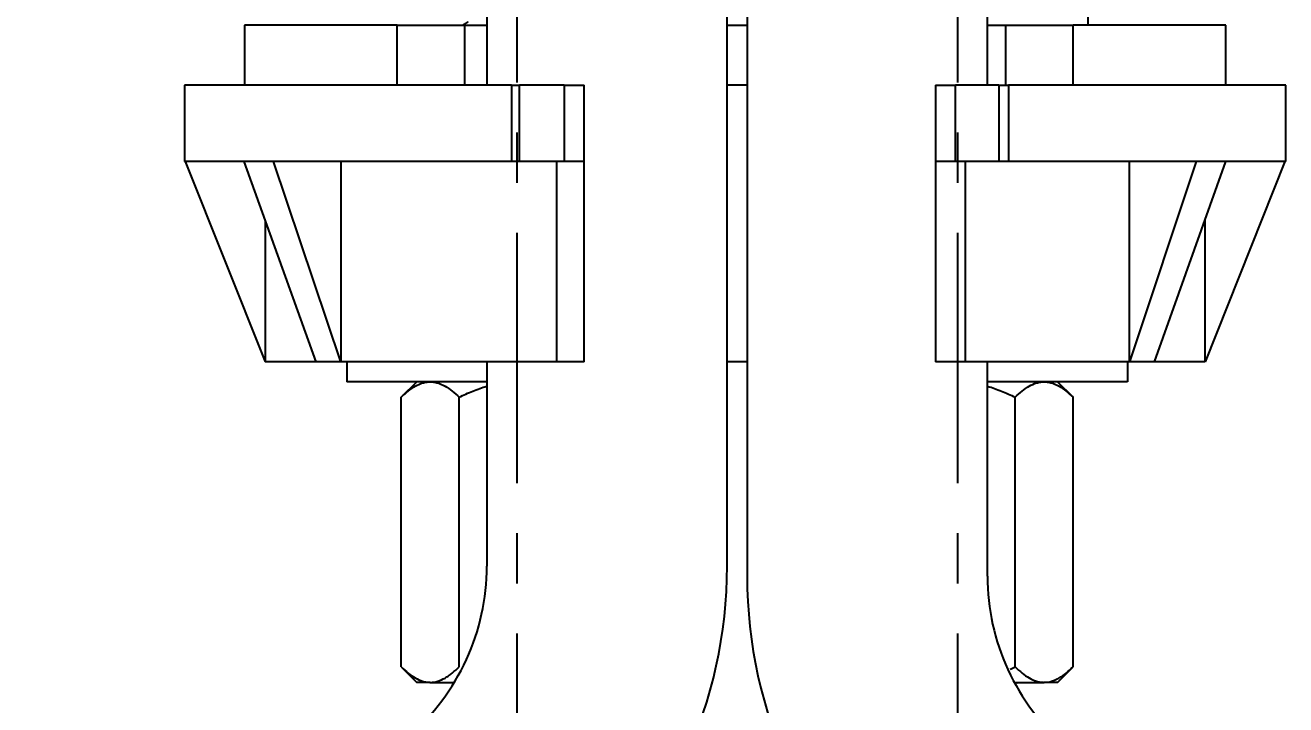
# Model space of a CAD drawing. Extents: x 1571 to 2360, y 0 to 579.
# Drawn here: x 1706.6 to 1769.5, y 208.9 to 242.8 of the extents above; entities that cross this region are included whole.
import ezdxf

# ---------------------------------------------------------------- set-up
doc = ezdxf.new("R2010")
doc.units = 0
doc.header["$LTSCALE"] = 10
doc.header["$MEASUREMENT"] = 0
doc.header["$PDMODE"] = 3
doc.header["$PDSIZE"] = -10
doc.linetypes.add('CENTER', pattern=[2, 1.25, -0.25, 0.25, -0.25])
doc.linetypes.add('HIDDEN', pattern=[0.375, 0.25, -0.125])
doc.layers.get('0').update_dxf_attribs({"linetype": 'CONTINUOUS'})
doc.layers.get('DEFPOINTS').update_dxf_attribs({"linetype": 'CONTINUOUS'})
doc.layers.add('1', color=7, linetype='CONTINUOUS')
doc.styles.add('Daelim Dimension', font='H2GTRE.TTF')
doc.dimstyles.new('DEFAULT', dxfattribs={"dimscale": 2, "dimtxt": 2, "dimasz": 2, "dimexe": 0, "dimexo": 2, "dimgap": 1, "dimtad": 1, "dimdec": 1, "dimzin": 9, "dimdsep": 46, "dimtxsty": 'Daelim Dimension', "dimcen": 0.5, "dimclrd": 252, "dimclre": 252, "dimclrt": 3, "dimadec": 1, "dimazin": 0, "dimtfac": 1, "dimtdec": 1, "dimtix": 1, "dimtmove": 0, "dimatfit": 3, "dimfxl": 1, "dimtolj": 1, "dimtzin": 1, "dimlwd": 9, "dimlwe": 9, "dimarcsym": 0})

# ---------------------------------------------------------------- blocks, each defined once
blk = doc.blocks.new('*D3')
at = {"color": 5, "lineweight": 9, "ltscale": 0.5, "transparency": 16777216}
for p, q in [((1724.641, 244.913), (1613.841, 244.913)), ((1724.641, 244.789), (1724.641, 244.913)), ((1755.641, 244.913), (1728.641, 244.913)), ((1759.641, 244.789), (1759.641, 244.913))]:
    blk.add_line(p, q, dxfattribs=at)
at = {"color": 5, "ltscale": 0.5, "transparency": 16777216}
for points in [[(1728.641, 245.58), (1728.641, 244.247), (1724.641, 244.913)], [(1755.641, 245.58), (1755.641, 244.247), (1759.641, 244.913)]]:
    blk.add_solid(points, dxfattribs=at)
at = {"layer": 'DEFPOINTS', "color": 0, "ltscale": 0.5, "transparency": 16777216}
for p in [(1724.641, 248.789), (1759.641, 248.789), (1759.641, 244.913)]:
    blk.add_point(p, dxfattribs=at)
at = {"color": 7, "lineweight": -3, "ltscale": 0.5, "transparency": 16777216, "insert": (1656.13, 253.105), "char_height": 10, "attachment_point": 5, "style": 'Daelim Dimension'}
blk.add_mtext('\\A1;설치구멍 %%C35', dxfattribs=at)

msp = doc.modelspace()

# ---------------------------------------------------------------- linework, layer by layer
at = {"color": 7, "linetype": 'HIDDEN', "lineweight": -3}
msp.add_line((1759.641, 254.789), (1759.641, 242.789), dxfattribs=at)
at = {"layer": '1', "color": 1, "linetype": 'CENTER', "lineweight": -3}
for p, q in [((1731.119, 272.428), (1731.119, 169.65)), ((1753.119, 272.428), (1753.119, 169.65))]:
    msp.add_line(p, q, dxfattribs=at)
at = {"layer": '1', "color": 7, "linetype": 'Continuous', "lineweight": -3}
for p, q in [((1729.619, 254.792), (1729.619, 239.792)), ((1741.619, 215.789), (1741.619, 254.792)), ((1742.619, 254.792), (1742.619, 215.289)), ((1754.619, 239.791), (1754.619, 254.792)), ((1717.519, 242.789), (1717.519, 239.789)), ((1725.142, 242.789), (1717.519, 242.789)), ((1725.142, 242.789), (1728.519, 242.789)), ((1725.142, 239.789), (1725.142, 242.789)), ((1728.519, 242.789), (1729.619, 242.789)), ((1728.519, 239.789), (1728.519, 242.789)), ((1741.619, 242.789), (1742.019, 242.789)), ((1742.019, 242.789), (1742.619, 242.789)), ((1754.62, 242.789), (1755.519, 242.789)), ((1755.519, 242.789), (1758.897, 242.789)), ((1755.519, 242.789), (1755.519, 239.789)), ((1766.519, 242.789), (1758.897, 242.789)), ((1758.897, 239.789), (1758.897, 242.789)), ((1766.519, 239.789), (1766.519, 242.789)), ((1714.519, 239.789), (1714.519, 235.989)), ((1730.852, 239.789), (1714.519, 239.789)), ((1730.852, 239.789), (1731.258, 239.789)), ((1730.852, 239.789), (1730.852, 235.989)), ((1733.474, 239.789), (1731.258, 239.789)), ((1731.258, 235.989), (1731.258, 239.789)), ((1733.474, 239.789), (1734.474, 239.789)), ((1733.474, 239.789), (1733.474, 235.989)), ((1734.474, 235.989), (1734.474, 239.789)), ((1742.019, 239.789), (1741.619, 239.789)), ((1742.619, 239.789), (1742.019, 239.789)), ((1752.019, 239.789), (1753.019, 239.789)), ((1752.019, 239.789), (1752.019, 235.989)), ((1755.182, 239.789), (1753.019, 239.789)), ((1753.019, 235.989), (1753.019, 239.789)), ((1755.182, 239.789), (1755.679, 239.789)), ((1755.182, 239.789), (1755.182, 235.989)), ((1769.519, 239.789), (1755.679, 239.789)), ((1755.679, 239.789), (1755.679, 235.989)), ((1769.519, 235.989), (1769.519, 239.789)), ((1714.519, 235.989), (1714.558, 235.989)), ((1714.558, 235.989), (1718.553, 225.989)), ((1717.489, 235.989), (1714.558, 235.989)), ((1717.488, 235.988), (1721.072, 225.989)), ((1718.969, 235.989), (1717.506, 235.989)), ((1722.322, 225.989), (1718.969, 235.989)), ((1730.852, 235.989), (1718.969, 235.989)), ((1722.322, 235.989), (1722.322, 225.989)), ((1731.258, 235.989), (1730.852, 235.989)), ((1733.474, 235.989), (1731.258, 235.989)), ((1733.094, 235.989), (1733.094, 225.989)), ((1734.474, 235.989), (1733.474, 235.989)), ((1734.474, 225.989), (1734.474, 235.989)), ((1752.019, 235.989), (1752.019, 225.989)), ((1753.019, 235.989), (1752.019, 235.989)), ((1755.182, 235.989), (1753.019, 235.989)), ((1753.508, 235.989), (1753.508, 225.989)), ((1755.679, 235.989), (1755.182, 235.989)), ((1765.05, 235.989), (1755.679, 235.989)), ((1761.717, 225.989), (1761.717, 235.989)), ((1765.051, 235.987), (1761.717, 225.989)), ((1762.967, 225.989), (1766.533, 235.989)), ((1766.533, 235.989), (1765.07, 235.989)), ((1769.48, 235.988), (1765.486, 225.989)), ((1769.479, 235.989), (1766.533, 235.989)), ((1769.481, 235.989), (1769.479, 235.984)), ((1769.519, 235.989), (1769.481, 235.989)), ((1718.553, 233.017), (1718.553, 225.989)), ((1765.486, 225.989), (1765.486, 233.054)), ((1721.072, 225.989), (1718.553, 225.989)), ((1722.322, 225.989), (1721.072, 225.989)), ((1733.094, 225.989), (1722.322, 225.989)), ((1722.619, 225.989), (1722.619, 224.989)), ((1729.619, 225.992), (1729.619, 215.789)), ((1734.474, 225.989), (1733.094, 225.989)), ((1742.019, 225.989), (1741.619, 225.989)), ((1742.619, 225.989), (1742.019, 225.989)), ((1753.508, 225.989), (1752.019, 225.989)), ((1761.717, 225.989), (1753.508, 225.989)), ((1754.619, 215.289), (1754.619, 225.991)), ((1761.619, 225.989), (1761.619, 224.989)), ((1762.967, 225.989), (1761.717, 225.989)), ((1765.486, 225.989), (1762.967, 225.989)), ((1729.62, 224.989), (1722.619, 224.989)), ((1726.119, 224.989), (1725.346, 224.216)), ((1761.619, 224.989), (1754.619, 224.989)), ((1758.893, 224.216), (1758.119, 224.989)), ((1725.346, 210.763), (1725.346, 224.216)), ((1728.233, 210.763), (1728.233, 224.216)), ((1756.006, 210.763), (1756.006, 224.216)), ((1758.893, 210.763), (1758.893, 224.216)), ((1742.619, 215.289), (1742.619, 215.289)), ((1725.346, 210.763), (1726.119, 209.989)), ((1758.119, 209.989), (1758.893, 210.763)), ((1726.789, 209.989), (1726.119, 209.989)), ((1726.789, 209.989), (1727.996, 209.989)), ((1755.957, 209.989), (1757.45, 209.989)), ((1756.119, 209.966), (1756.119, 209.989)), ((1758.119, 209.989), (1757.45, 209.989))]:
    msp.add_line(p, q, dxfattribs=at)
for centre, radius, start, end in [((1718.449, 215.789), 11.17, 310.61688, 0), ((1718.449, 215.789), 23.17, 310.61688, 0), ((1765.789, 215.289), 23.17, 180, 229.38312), ((1765.789, 215.289), 11.17, 180, 229.38312)]:
    msp.add_arc(centre, radius, start, end, dxfattribs=at)
for centre, major_axis, ratio, start_param, end_param in [((1741.722, 168.074), (-24.344, 67.873), 0.178763, 6.272698, 6.27404), ((1741.892, 166.859), (24.769, 69.088), 0.177198, 0.116513, 0.11785)]:
    msp.add_ellipse(centre, major_axis=major_axis, ratio=ratio, start_param=start_param, end_param=end_param, dxfattribs=at)
for points, degree in [([(1728.683, 242.946), (1728.547, 242.868), (1728.412, 242.789)], 2), ([(1755.747, 210.638), (1755.834, 210.678), (1755.92, 210.72), (1756.006, 210.763)], 3)]:
    msp.add_open_spline(points, degree=degree, dxfattribs=at)
for points, knots in [([(1725.346, 224.216), (1725.459, 224.329), (1725.574, 224.433), (1725.806, 224.62), (1725.924, 224.703), (1726.163, 224.84), (1726.285, 224.895), (1726.472, 224.951), (1726.535, 224.965), (1726.615, 224.977), (1726.631, 224.979), (1726.663, 224.983), (1726.71, 224.987), (1726.758, 224.989), (1726.789, 224.989)], [0, 0, 0, 0, 0.25, 0.25, 0.5, 0.5, 0.75, 0.75, 0.875, 0.875, 0.90625, 0.90625, 0.9375, 1, 1, 1, 1]), ([(1726.789, 224.989), (1726.821, 224.989), (1726.868, 224.987), (1726.916, 224.983), (1726.948, 224.979), (1726.964, 224.977), (1727.043, 224.965), (1727.106, 224.951), (1727.293, 224.895), (1727.415, 224.84), (1727.655, 224.703), (1727.773, 224.62), (1728.005, 224.433), (1728.12, 224.329), (1728.233, 224.216)], [0, 0, 0, 0, 0.0625, 0.09375, 0.09375, 0.125, 0.125, 0.25, 0.25, 0.5, 0.5, 0.75, 0.75, 1, 1, 1, 1]), ([(1728.233, 224.216), (1728.459, 224.329), (1728.688, 224.433), (1729.148, 224.619), (1729.379, 224.7), (1729.614, 224.768)], [0, 0, 0, 0, 0.504748, 0.504748, 1, 1, 1, 1]), ([(1754.623, 224.768), (1754.859, 224.7), (1755.09, 224.619), (1755.551, 224.433), (1755.78, 224.329), (1756.006, 224.216)], [0, 0, 0, 0, 0.495745, 0.495745, 1, 1, 1, 1]), ([(1756.006, 224.216), (1756.119, 224.329), (1756.234, 224.433), (1756.466, 224.62), (1756.584, 224.703), (1756.824, 224.84), (1756.946, 224.895), (1757.133, 224.951), (1757.196, 224.965), (1757.275, 224.977), (1757.291, 224.979), (1757.323, 224.983), (1757.37, 224.987), (1757.418, 224.989), (1757.45, 224.989)], [0, 0, 0, 0, 0.25, 0.25, 0.5, 0.5, 0.75, 0.75, 0.875, 0.875, 0.90625, 0.90625, 0.9375, 1, 1, 1, 1]), ([(1757.45, 224.989), (1757.481, 224.989), (1757.529, 224.987), (1757.576, 224.983), (1757.608, 224.979), (1757.624, 224.977), (1757.704, 224.965), (1757.767, 224.951), (1757.953, 224.895), (1758.075, 224.84), (1758.315, 224.703), (1758.433, 224.62), (1758.665, 224.433), (1758.78, 224.329), (1758.893, 224.216)], [0, 0, 0, 0, 0.0625, 0.09375, 0.09375, 0.125, 0.125, 0.25, 0.25, 0.5, 0.5, 0.75, 0.75, 1, 1, 1, 1]), ([(1725.346, 210.763), (1725.459, 210.65), (1725.573, 210.545), (1725.806, 210.358), (1725.923, 210.276), (1726.163, 210.139), (1726.285, 210.084), (1726.472, 210.028), (1726.534, 210.014), (1726.63, 209.999), (1726.662, 209.995), (1726.726, 209.99), (1726.757, 209.989), (1726.789, 209.989)], [0, 0, 0, 0, 0.25, 0.25, 0.5, 0.5, 0.75, 0.75, 0.875, 0.875, 0.9375, 0.9375, 1, 1, 1, 1]), ([(1726.789, 209.989), (1726.916, 209.989), (1727.041, 210.009), (1727.288, 210.082), (1727.41, 210.136), (1727.561, 210.222), (1727.591, 210.24), (1727.651, 210.278), (1727.681, 210.298), (1727.771, 210.36), (1727.83, 210.404), (1728.005, 210.545), (1728.12, 210.65), (1728.233, 210.763)], [0, 0, 0, 0, 0.25, 0.25, 0.5, 0.5, 0.5625, 0.5625, 0.625, 0.625, 0.75, 0.75, 1, 1, 1, 1]), ([(1756.006, 210.763), (1756.119, 210.65), (1756.234, 210.545), (1756.466, 210.358), (1756.584, 210.276), (1756.823, 210.139), (1756.945, 210.084), (1757.132, 210.028), (1757.195, 210.014), (1757.29, 209.999), (1757.322, 209.995), (1757.386, 209.99), (1757.418, 209.989), (1757.45, 209.989)], [0, 0, 0, 0, 0.25, 0.25, 0.5, 0.5, 0.75, 0.75, 0.875, 0.875, 0.9375, 0.9375, 1, 1, 1, 1]), ([(1757.45, 209.989), (1757.576, 209.989), (1757.701, 210.009), (1757.948, 210.082), (1758.07, 210.136), (1758.221, 210.222), (1758.252, 210.24), (1758.312, 210.278), (1758.342, 210.298), (1758.431, 210.36), (1758.49, 210.404), (1758.665, 210.545), (1758.78, 210.65), (1758.893, 210.763)], [0, 0, 0, 0, 0.25, 0.25, 0.5, 0.5, 0.5625, 0.5625, 0.625, 0.625, 0.75, 0.75, 1, 1, 1, 1]), ([(1756.109, 209.953), (1756.109, 209.953), (1756.109, 209.953), (1756.112, 209.955), (1756.115, 209.957), (1756.118, 209.96), (1756.119, 209.962), (1756.119, 209.965), (1756.119, 209.965), (1756.119, 209.966)], [0, 0, 0, 0, 0.037518, 0.037518, 0.428159, 0.428159, 0.818801, 0.818801, 1, 1, 1, 1])]:
    msp.add_open_spline(points, degree=3, knots=knots, dxfattribs=at)

# ---------------------------------------------------------------- dimensions: what is measured, and where the dimension line sits
at = {"color": 5, "lineweight": -3, "ltscale": 0.5}
dim = msp.add_linear_dim(base=(1759.641, 244.913), p1=(1724.641, 248.789), p2=(1759.641, 248.789), text='설치구멍 %%C<>', dimstyle='DEFAULT', override={"dimtxt": 5, "dimclrd": 5, "dimclre": 5, "dimclrt": 7}, dxfattribs=at)
dim.commit()
dim.dimension.update_dxf_attribs({"geometry": '*D3', "text_midpoint": (1656.13, 244.913), "dimtype": 160})

doc.saveas('drawing.dxf')
